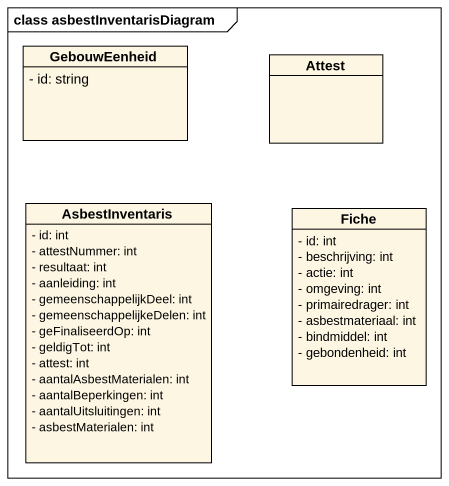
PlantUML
@startuml
mainframe class asbestInventarisDiagram
hide circle
hide empty members
skinparam classAttributeIconSize 0
class GebouwEenheid {
  - id: string
}
class Attest
class AsbestInventaris {
  - id: int
  - attestNummer: int
  - resultaat: int
  - aanleiding: int
  - gemeenschappelijkDeel: int
  - gemeenschappelijkeDelen: int
  - geFinaliseerdOp: int
  - geldigTot: int
  - attest: int
  - aantalAsbestMaterialen: int
  - aantalBeperkingen: int
  - aantalUitsluitingen: int
  - asbestMaterialen: int
}
class Fiche {
  - id: int
  - beschrijving: int
  - actie: int
  - omgeving: int
  - primairedrager: int
  - asbestmateriaal: int
  - bindmiddel: int
  - gebondenheid: int
}
@enduml
